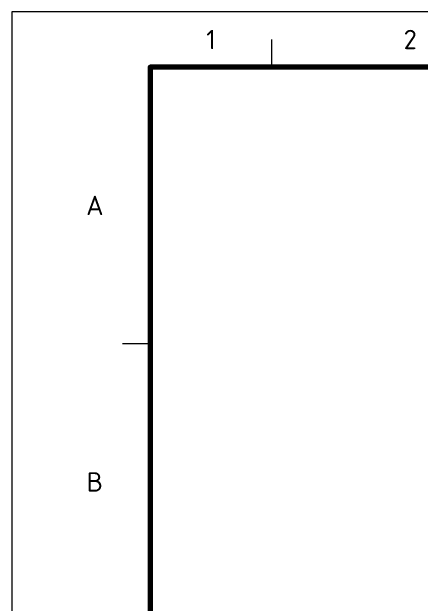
# Model space of a CAD drawing. Header units: millimetres. Extents: x 0 to 2208, y 0 to 420.
# Drawn here: x 480 to 554, y 312.9 to 420 of the extents above; entities that cross this region are included whole.
import ezdxf
from ezdxf.enums import TextEntityAlignment as Align

# ---------------------------------------------------------------- set-up
doc = ezdxf.new("R2010")
doc.units = ezdxf.units.MM
for name, color, linetype, lineweight in [('06-TEXTO', 7, 'CONTINUOUS', 25), ('07-RECUADRO', 7, 'CONTINUOUS', 70), ('08-FINA', 5, 'CONTINUOUS', 18)]:
    doc.layers.add(name, color=color, linetype=linetype, lineweight=lineweight)
doc.styles.add('ISO3098', font='isocpeur.ttf')

msp = doc.modelspace()

# ---------------------------------------------------------------- linework, layer by layer
at = {"layer": '07-RECUADRO'}
msp.add_lwpolyline([(505, 10), (1064, 10), (1064, 410), (505, 410)], close=True, dxfattribs=at)
at = {"layer": '08-FINA'}
for p, q in [((527, 410), (527, 415)), ((505, 360), (500, 360))]:
    msp.add_line(p, q, dxfattribs=at)
msp.add_lwpolyline([(480, 0), (1074, 0), (1074, 420), (480, 420)], close=True, dxfattribs=at)

# ---------------------------------------------------------------- texts
at = {"layer": '06-TEXTO', "style": 'ISO3098'}
for s, p in [('1', (516, 415)), ('2', (552, 415)), ('A', (495, 385)), ('B', (495, 335))]:
    msp.add_text(s, height=3.5, dxfattribs=at).set_placement(p, align=Align.MIDDLE_CENTER)

doc.saveas('drawing.dxf')
